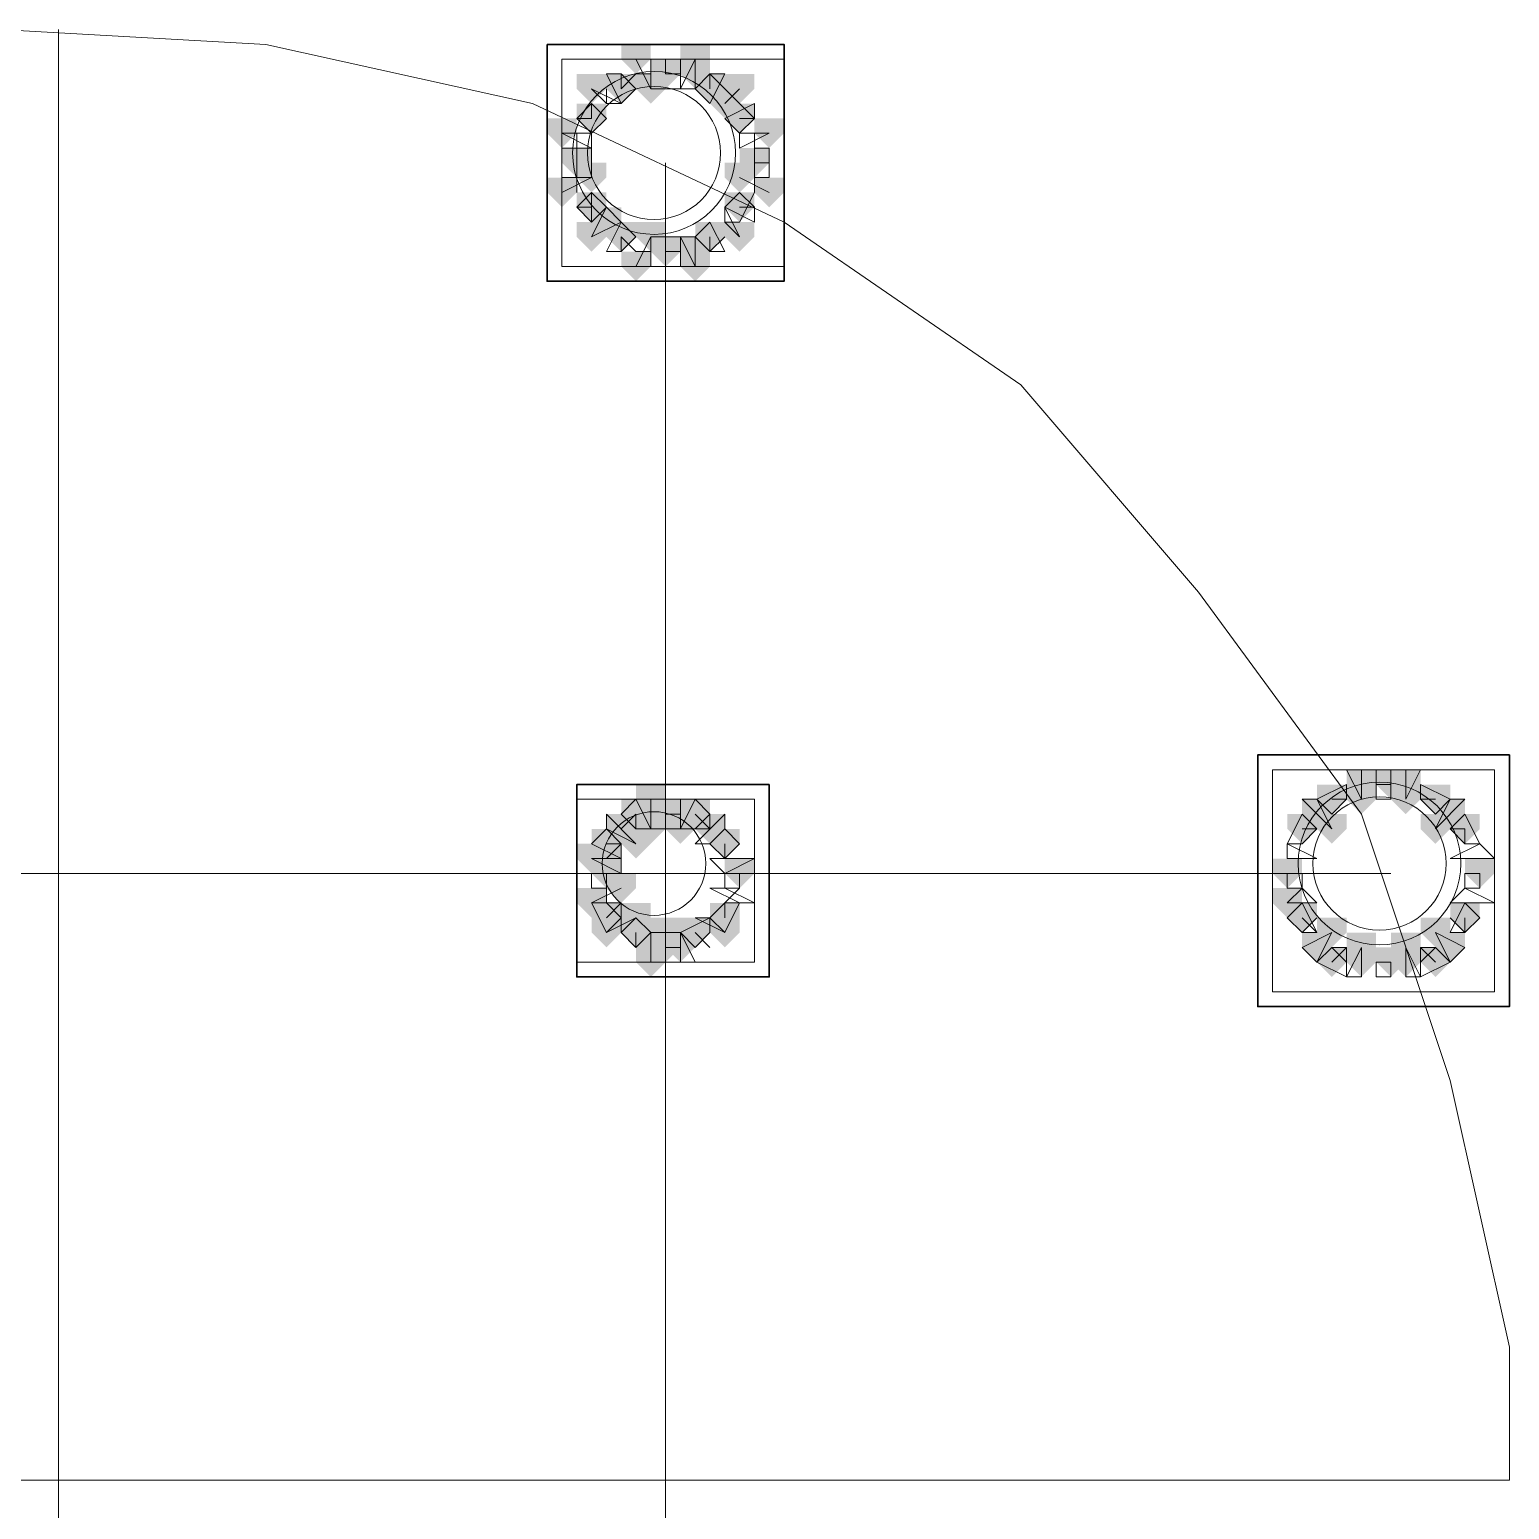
# Model space of a CAD drawing. Header units: millimetres. Extents: x 2315 to 4619, y 1334 to 1897.
# Drawn here: x 4199.89 to 4205.99, y 1554.59 to 1560.69 of the extents above; entities that cross this region are included whole.
import ezdxf

# ---------------------------------------------------------------- set-up
doc = ezdxf.new("R2010")
doc.units = ezdxf.units.MM
for name, color, linetype, true_color in [('PDF_10', 7, 'Continuous', 0x00b85c), ('PDF_AXIS', 7, 'Continuous', 0x00b85c), ('PDF_柱构件', 7, 'Continuous', 0x00b85c), ('PDF_转运站初步方案', 7, 'Continuous', 0x00b85c)]:
    doc.layers.add(name, color=color, linetype=linetype, true_color=true_color)
doc.layers.add('PDF_中心线层', color=1, linetype='Continuous')
doc.layers.add('PDF_粗实线层', color=7, linetype='Continuous')

msp = doc.modelspace()

# ---------------------------------------------------------------- hatches: boundary and pattern name
at = {"layer": 'PDF_10', "transparency": 33554559}
for points in [[(4202.5129, 1560.5703), (4202.4519, 1560.5703), (4202.4519, 1560.5093), (4202.5129, 1560.4482), (4202.574, 1560.5093), (4202.574, 1560.5703)], [(4202.5129, 1560.5703), (4202.4519, 1560.5703), (4202.4519, 1560.5093), (4202.5129, 1560.4482), (4202.574, 1560.5093), (4202.574, 1560.5703)], [(4202.3297, 1560.5093), (4202.2686, 1560.5093), (4202.2686, 1560.4482), (4202.3297, 1560.3871), (4202.3908, 1560.4482), (4202.3908, 1560.5093)], [(4202.3297, 1560.5093), (4202.2686, 1560.5093), (4202.2686, 1560.4482), (4202.3297, 1560.3871), (4202.3908, 1560.4482), (4202.3908, 1560.5093)], [(4202.6962, 1560.5093), (4202.6351, 1560.5093), (4202.6351, 1560.4482), (4202.6962, 1560.3871), (4202.7573, 1560.4482), (4202.7573, 1560.5093)], [(4202.6962, 1560.5093), (4202.6351, 1560.5093), (4202.6351, 1560.4482), (4202.6962, 1560.3871), (4202.7573, 1560.4482), (4202.7573, 1560.5093)], [(4202.2075, 1560.3871), (4202.1464, 1560.3871), (4202.1464, 1560.326), (4202.2075, 1560.2649), (4202.2686, 1560.326), (4202.2686, 1560.3871)], [(4202.2075, 1560.3871), (4202.1464, 1560.3871), (4202.1464, 1560.326), (4202.2075, 1560.2649), (4202.2686, 1560.326), (4202.2686, 1560.3871)], [(4202.8183, 1560.3871), (4202.7573, 1560.3871), (4202.7573, 1560.326), (4202.8183, 1560.2649), (4202.8794, 1560.326), (4202.8794, 1560.3871)], [(4202.8183, 1560.3871), (4202.7573, 1560.3871), (4202.7573, 1560.326), (4202.8183, 1560.2649), (4202.8794, 1560.326), (4202.8794, 1560.3871)], [(4202.1464, 1560.2039), (4202.0854, 1560.2039), (4202.0854, 1560.1428), (4202.1464, 1560.0817), (4202.2075, 1560.1428), (4202.2075, 1560.2039)], [(4202.1464, 1560.2039), (4202.0854, 1560.2039), (4202.0854, 1560.1428), (4202.1464, 1560.0817), (4202.2075, 1560.1428), (4202.2075, 1560.2039)], [(4202.1464, 1560.2039), (4202.0854, 1560.2039), (4202.0854, 1560.1428), (4202.1464, 1560.0817), (4202.2075, 1560.1428), (4202.2075, 1560.2039)], [(4202.8794, 1560.2039), (4202.8183, 1560.2039), (4202.8183, 1560.1428), (4202.8794, 1560.0817), (4202.9405, 1560.1428), (4202.9405, 1560.2039)], [(4202.8794, 1560.2039), (4202.8183, 1560.2039), (4202.8183, 1560.1428), (4202.8794, 1560.0817), (4202.9405, 1560.1428), (4202.9405, 1560.2039)], [(4202.2075, 1560.0206), (4202.1464, 1560.0206), (4202.1464, 1559.9595), (4202.2075, 1559.8985), (4202.2686, 1559.9595), (4202.2686, 1560.0206)], [(4202.2075, 1560.0206), (4202.1464, 1560.0206), (4202.1464, 1559.9595), (4202.2075, 1559.8985), (4202.2686, 1559.9595), (4202.2686, 1560.0206)], [(4202.8183, 1560.0206), (4202.7573, 1560.0206), (4202.7573, 1559.9595), (4202.8183, 1559.8985), (4202.8794, 1559.9595), (4202.8794, 1560.0206)], [(4202.8183, 1560.0206), (4202.7573, 1560.0206), (4202.7573, 1559.9595), (4202.8183, 1559.8985), (4202.8794, 1559.9595), (4202.8794, 1560.0206)], [(4202.3297, 1559.8985), (4202.2686, 1559.8985), (4202.2686, 1559.8374), (4202.3297, 1559.7763), (4202.3908, 1559.8374), (4202.3908, 1559.8985)], [(4202.3297, 1559.8985), (4202.2686, 1559.8985), (4202.2686, 1559.8374), (4202.3297, 1559.7763), (4202.3908, 1559.8374), (4202.3908, 1559.8985)], [(4202.6962, 1559.8985), (4202.6351, 1559.8985), (4202.6351, 1559.8374), (4202.6962, 1559.7763), (4202.7573, 1559.8374), (4202.7573, 1559.8985)], [(4202.6962, 1559.8985), (4202.6351, 1559.8985), (4202.6351, 1559.8374), (4202.6962, 1559.7763), (4202.7573, 1559.8374), (4202.7573, 1559.8985)], [(4202.5129, 1559.8374), (4202.4519, 1559.8374), (4202.4519, 1559.7763), (4202.5129, 1559.7152), (4202.574, 1559.7763), (4202.574, 1559.8374)], [(4202.5129, 1559.8374), (4202.4519, 1559.8374), (4202.4519, 1559.7763), (4202.5129, 1559.7152), (4202.574, 1559.7763), (4202.574, 1559.8374)], [(4205.5059, 1557.6385), (4205.4448, 1557.6385), (4205.4448, 1557.5774), (4205.5059, 1557.5163), (4205.567, 1557.5774), (4205.567, 1557.6385)], [(4205.5059, 1557.6385), (4205.4448, 1557.6385), (4205.4448, 1557.5774), (4205.5059, 1557.5163), (4205.567, 1557.5774), (4205.567, 1557.6385)], [(4205.2616, 1557.5774), (4205.2005, 1557.5774), (4205.2005, 1557.5163), (4205.2616, 1557.4552), (4205.3227, 1557.5163), (4205.3227, 1557.5774)], [(4205.2616, 1557.5774), (4205.2005, 1557.5774), (4205.2005, 1557.5163), (4205.2616, 1557.4552), (4205.3227, 1557.5163), (4205.3227, 1557.5774)], [(4205.6892, 1557.5774), (4205.6281, 1557.5774), (4205.6281, 1557.5163), (4205.6892, 1557.4552), (4205.7502, 1557.5163), (4205.7502, 1557.5774)], [(4205.6892, 1557.5774), (4205.6281, 1557.5774), (4205.6281, 1557.5163), (4205.6892, 1557.4552), (4205.7502, 1557.5163), (4205.7502, 1557.5774)], [(4202.3908, 1557.5163), (4202.3297, 1557.5163), (4202.3297, 1557.4552), (4202.3908, 1557.3941), (4202.4519, 1557.4552), (4202.4519, 1557.5163)], [(4202.3908, 1557.5163), (4202.3297, 1557.5163), (4202.3297, 1557.4552), (4202.3908, 1557.3941), (4202.4519, 1557.4552), (4202.4519, 1557.5163)], [(4202.5129, 1557.5163), (4202.4519, 1557.5163), (4202.4519, 1557.4552), (4202.5129, 1557.3941), (4202.574, 1557.4552), (4202.574, 1557.5163)], [(4202.5129, 1557.5163), (4202.4519, 1557.5163), (4202.4519, 1557.4552), (4202.5129, 1557.3941), (4202.574, 1557.4552), (4202.574, 1557.5163)], [(4202.6351, 1557.5163), (4202.574, 1557.5163), (4202.574, 1557.4552), (4202.6351, 1557.3941), (4202.6962, 1557.4552), (4202.6962, 1557.5163)], [(4202.6351, 1557.5163), (4202.574, 1557.5163), (4202.574, 1557.4552), (4202.6351, 1557.3941), (4202.6962, 1557.4552), (4202.6962, 1557.5163)], [(4205.1394, 1557.4552), (4205.0783, 1557.4552), (4205.0783, 1557.3941), (4205.1394, 1557.333), (4205.2005, 1557.3941), (4205.2005, 1557.4552)], [(4205.1394, 1557.4552), (4205.0783, 1557.4552), (4205.0783, 1557.3941), (4205.1394, 1557.333), (4205.2005, 1557.3941), (4205.2005, 1557.4552)], [(4205.8113, 1557.4552), (4205.7502, 1557.4552), (4205.7502, 1557.3941), (4205.8113, 1557.333), (4205.8724, 1557.3941), (4205.8724, 1557.4552)], [(4205.8113, 1557.4552), (4205.7502, 1557.4552), (4205.7502, 1557.3941), (4205.8113, 1557.333), (4205.8724, 1557.3941), (4205.8724, 1557.4552)], [(4202.2686, 1557.3941), (4202.2075, 1557.3941), (4202.2075, 1557.333), (4202.2686, 1557.272), (4202.3297, 1557.333), (4202.3297, 1557.3941)], [(4202.2686, 1557.3941), (4202.2075, 1557.3941), (4202.2075, 1557.333), (4202.2686, 1557.272), (4202.3297, 1557.333), (4202.3297, 1557.3941)], [(4202.7573, 1557.3941), (4202.6962, 1557.3941), (4202.6962, 1557.333), (4202.7573, 1557.272), (4202.8183, 1557.333), (4202.8183, 1557.3941)], [(4202.7573, 1557.3941), (4202.6962, 1557.3941), (4202.6962, 1557.333), (4202.7573, 1557.272), (4202.8183, 1557.333), (4202.8183, 1557.3941)], [(4202.7573, 1557.3941), (4202.6962, 1557.3941), (4202.6962, 1557.333), (4202.7573, 1557.272), (4202.8183, 1557.333), (4202.8183, 1557.3941)], [(4202.2686, 1557.272), (4202.2075, 1557.272), (4202.2075, 1557.2109), (4202.2686, 1557.1498), (4202.3297, 1557.2109), (4202.3297, 1557.272)], [(4202.2686, 1557.272), (4202.2075, 1557.272), (4202.2075, 1557.2109), (4202.2686, 1557.1498), (4202.3297, 1557.2109), (4202.3297, 1557.272)], [(4202.8183, 1557.272), (4202.7573, 1557.272), (4202.7573, 1557.2109), (4202.8183, 1557.1498), (4202.8794, 1557.2109), (4202.8794, 1557.272)], [(4202.8183, 1557.272), (4202.7573, 1557.272), (4202.7573, 1557.2109), (4202.8183, 1557.1498), (4202.8794, 1557.2109), (4202.8794, 1557.272)], [(4205.0783, 1557.272), (4205.0173, 1557.272), (4205.0173, 1557.2109), (4205.0783, 1557.1498), (4205.1394, 1557.2109), (4205.1394, 1557.272)], [(4205.0783, 1557.272), (4205.0173, 1557.272), (4205.0173, 1557.2109), (4205.0783, 1557.1498), (4205.1394, 1557.2109), (4205.1394, 1557.272)], [(4205.8724, 1557.272), (4205.8113, 1557.272), (4205.8113, 1557.2109), (4205.8724, 1557.1498), (4205.9335, 1557.2109), (4205.9335, 1557.272)], [(4205.8724, 1557.272), (4205.8113, 1557.272), (4205.8113, 1557.2109), (4205.8724, 1557.1498), (4205.9335, 1557.2109), (4205.9335, 1557.272)], [(4202.2686, 1557.0887), (4202.2075, 1557.0887), (4202.2075, 1557.0276), (4202.2686, 1556.9666), (4202.3297, 1557.0276), (4202.3297, 1557.0887)], [(4202.2686, 1557.0887), (4202.2075, 1557.0887), (4202.2075, 1557.0276), (4202.2686, 1556.9666), (4202.3297, 1557.0276), (4202.3297, 1557.0887)], [(4202.7573, 1557.0887), (4202.6962, 1557.0887), (4202.6962, 1557.0276), (4202.7573, 1556.9666), (4202.8183, 1557.0276), (4202.8183, 1557.0887)], [(4202.7573, 1557.0887), (4202.6962, 1557.0887), (4202.6962, 1557.0276), (4202.7573, 1556.9666), (4202.8183, 1557.0276), (4202.8183, 1557.0887)], [(4205.1394, 1557.0887), (4205.0783, 1557.0887), (4205.0783, 1557.0276), (4205.1394, 1556.9666), (4205.2005, 1557.0276), (4205.2005, 1557.0887)], [(4205.1394, 1557.0887), (4205.0783, 1557.0887), (4205.0783, 1557.0276), (4205.1394, 1556.9666), (4205.2005, 1557.0276), (4205.2005, 1557.0887)], [(4205.8113, 1557.0887), (4205.7502, 1557.0887), (4205.7502, 1557.0276), (4205.8113, 1556.9666), (4205.8724, 1557.0276), (4205.8724, 1557.0887)], [(4205.8113, 1557.0887), (4205.7502, 1557.0887), (4205.7502, 1557.0276), (4205.8113, 1556.9666), (4205.8724, 1557.0276), (4205.8724, 1557.0887)], [(4202.3908, 1557.0276), (4202.3297, 1557.0276), (4202.3297, 1556.9666), (4202.3908, 1556.9055), (4202.4519, 1556.9666), (4202.4519, 1557.0276)], [(4202.3908, 1557.0276), (4202.3297, 1557.0276), (4202.3297, 1556.9666), (4202.3908, 1556.9055), (4202.4519, 1556.9666), (4202.4519, 1557.0276)], [(4202.6351, 1557.0276), (4202.574, 1557.0276), (4202.574, 1556.9666), (4202.6351, 1556.9055), (4202.6962, 1556.9666), (4202.6962, 1557.0276)], [(4202.6351, 1557.0276), (4202.574, 1557.0276), (4202.574, 1556.9666), (4202.6351, 1556.9055), (4202.6962, 1556.9666), (4202.6962, 1557.0276)], [(4202.5129, 1556.9666), (4202.4519, 1556.9666), (4202.4519, 1556.9055), (4202.5129, 1556.8444), (4202.574, 1556.9055), (4202.574, 1556.9666)], [(4202.5129, 1556.9666), (4202.4519, 1556.9666), (4202.4519, 1556.9055), (4202.5129, 1556.8444), (4202.574, 1556.9055), (4202.574, 1556.9666)], [(4205.2616, 1556.9055), (4205.2005, 1556.9055), (4205.2005, 1556.8444), (4205.2616, 1556.7833), (4205.3227, 1556.8444), (4205.3227, 1556.9055)], [(4205.2616, 1556.9055), (4205.2005, 1556.9055), (4205.2005, 1556.8444), (4205.2616, 1556.7833), (4205.3227, 1556.8444), (4205.3227, 1556.9055)], [(4205.5059, 1556.9055), (4205.4448, 1556.9055), (4205.4448, 1556.8444), (4205.5059, 1556.7833), (4205.567, 1556.8444), (4205.567, 1556.9055)], [(4205.5059, 1556.9055), (4205.4448, 1556.9055), (4205.4448, 1556.8444), (4205.5059, 1556.7833), (4205.567, 1556.8444), (4205.567, 1556.9055)], [(4205.6892, 1556.9055), (4205.6281, 1556.9055), (4205.6281, 1556.8444), (4205.6892, 1556.7833), (4205.7502, 1556.8444), (4205.7502, 1556.9055)], [(4205.6892, 1556.9055), (4205.6281, 1556.9055), (4205.6281, 1556.8444), (4205.6892, 1556.7833), (4205.7502, 1556.8444), (4205.7502, 1556.9055)]]:
    msp.add_hatch(color=256, dxfattribs=at).paths.add_polyline_path(points)
at = {"layer": 'PDF_柱构件', "transparency": 33554559}
for points in [[(4202.3908, 1560.6314), (4202.3297, 1560.6314), (4202.3297, 1560.5703), (4202.3908, 1560.5093), (4202.4519, 1560.5703), (4202.4519, 1560.6314)], [(4202.6351, 1560.6314), (4202.574, 1560.6314), (4202.574, 1560.5703), (4202.6351, 1560.5093), (4202.6962, 1560.5703), (4202.6962, 1560.6314)], [(4202.6351, 1560.5703), (4202.574, 1560.5703), (4202.574, 1560.5093), (4202.6351, 1560.4482), (4202.6962, 1560.5093), (4202.6962, 1560.5703)], [(4202.2075, 1560.5093), (4202.1464, 1560.5093), (4202.1464, 1560.4482), (4202.2075, 1560.3871), (4202.2686, 1560.4482), (4202.2686, 1560.5093)], [(4202.4519, 1560.5093), (4202.3908, 1560.5093), (4202.3908, 1560.4482), (4202.4519, 1560.3871), (4202.5129, 1560.4482), (4202.5129, 1560.5093)], [(4202.8183, 1560.5093), (4202.7573, 1560.5093), (4202.7573, 1560.4482), (4202.8183, 1560.3871), (4202.8794, 1560.4482), (4202.8794, 1560.5093)], [(4202.7573, 1560.4482), (4202.6962, 1560.4482), (4202.6962, 1560.3871), (4202.7573, 1560.326), (4202.8183, 1560.3871), (4202.8183, 1560.4482)], [(4202.0854, 1560.326), (4202.0243, 1560.326), (4202.0243, 1560.2649), (4202.0854, 1560.2039), (4202.1464, 1560.2649), (4202.1464, 1560.326)], [(4202.9405, 1560.326), (4202.8794, 1560.326), (4202.8794, 1560.2649), (4202.9405, 1560.2039), (4203.0016, 1560.2649), (4203.0016, 1560.326)], [(4202.2075, 1560.1428), (4202.1464, 1560.1428), (4202.1464, 1560.0817), (4202.2075, 1560.0206), (4202.2686, 1560.0817), (4202.2686, 1560.1428)], [(4202.8183, 1560.1428), (4202.7573, 1560.1428), (4202.7573, 1560.0817), (4202.8183, 1560.0206), (4202.8794, 1560.0817), (4202.8794, 1560.1428)], [(4202.0854, 1560.0817), (4202.0243, 1560.0817), (4202.0243, 1560.0206), (4202.0854, 1559.9595), (4202.1464, 1560.0206), (4202.1464, 1560.0817)], [(4202.9405, 1560.0817), (4202.8794, 1560.0817), (4202.8794, 1560.0206), (4202.9405, 1559.9595), (4203.0016, 1560.0206), (4203.0016, 1560.0817)], [(4202.2686, 1559.9595), (4202.2075, 1559.9595), (4202.2075, 1559.8985), (4202.2686, 1559.8374), (4202.3297, 1559.8985), (4202.3297, 1559.9595)], [(4202.2075, 1559.8985), (4202.1464, 1559.8985), (4202.1464, 1559.8374), (4202.2075, 1559.7763), (4202.2686, 1559.8374), (4202.2686, 1559.8985)], [(4202.4519, 1559.8985), (4202.3908, 1559.8985), (4202.3908, 1559.8374), (4202.4519, 1559.7763), (4202.5129, 1559.8374), (4202.5129, 1559.8985)], [(4202.8183, 1559.8985), (4202.7573, 1559.8985), (4202.7573, 1559.8374), (4202.8183, 1559.7763), (4202.8794, 1559.8374), (4202.8794, 1559.8985)], [(4202.6351, 1559.8374), (4202.574, 1559.8374), (4202.574, 1559.7763), (4202.6351, 1559.7152), (4202.6962, 1559.7763), (4202.6962, 1559.8374)], [(4202.3908, 1559.7763), (4202.3297, 1559.7763), (4202.3297, 1559.7152), (4202.3908, 1559.6541), (4202.4519, 1559.7152), (4202.4519, 1559.7763)], [(4202.6351, 1559.7763), (4202.574, 1559.7763), (4202.574, 1559.7152), (4202.6351, 1559.6541), (4202.6962, 1559.7152), (4202.6962, 1559.7763)], [(4205.3837, 1557.6385), (4205.3227, 1557.6385), (4205.3227, 1557.5774), (4205.3837, 1557.5163), (4205.4448, 1557.5774), (4205.4448, 1557.6385)], [(4205.567, 1557.6385), (4205.5059, 1557.6385), (4205.5059, 1557.5774), (4205.567, 1557.5163), (4205.6281, 1557.5774), (4205.6281, 1557.6385)], [(4202.4519, 1557.5774), (4202.3908, 1557.5774), (4202.3908, 1557.5163), (4202.4519, 1557.4552), (4202.5129, 1557.5163), (4202.5129, 1557.5774)], [(4205.3837, 1557.5774), (4205.3227, 1557.5774), (4205.3227, 1557.5163), (4205.3837, 1557.4552), (4205.4448, 1557.5163), (4205.4448, 1557.5774)], [(4205.567, 1557.5774), (4205.5059, 1557.5774), (4205.5059, 1557.5163), (4205.567, 1557.4552), (4205.6281, 1557.5163), (4205.6281, 1557.5774)], [(4202.4519, 1557.5163), (4202.3908, 1557.5163), (4202.3908, 1557.4552), (4202.4519, 1557.3941), (4202.5129, 1557.4552), (4202.5129, 1557.5163)], [(4202.574, 1557.5163), (4202.5129, 1557.5163), (4202.5129, 1557.4552), (4202.574, 1557.3941), (4202.6351, 1557.4552), (4202.6351, 1557.5163)], [(4205.2005, 1557.5163), (4205.1394, 1557.5163), (4205.1394, 1557.4552), (4205.2005, 1557.3941), (4205.2616, 1557.4552), (4205.2616, 1557.5163)], [(4205.7502, 1557.5163), (4205.6892, 1557.5163), (4205.6892, 1557.4552), (4205.7502, 1557.3941), (4205.8113, 1557.4552), (4205.8113, 1557.5163)], [(4202.3297, 1557.4552), (4202.2686, 1557.4552), (4202.2686, 1557.3941), (4202.3297, 1557.333), (4202.3908, 1557.3941), (4202.3908, 1557.4552)], [(4202.4519, 1557.4552), (4202.3908, 1557.4552), (4202.3908, 1557.3941), (4202.4519, 1557.333), (4202.5129, 1557.3941), (4202.5129, 1557.4552)], [(4202.574, 1557.4552), (4202.5129, 1557.4552), (4202.5129, 1557.3941), (4202.574, 1557.333), (4202.6351, 1557.3941), (4202.6351, 1557.4552)], [(4202.6962, 1557.4552), (4202.6351, 1557.4552), (4202.6351, 1557.3941), (4202.6962, 1557.333), (4202.7573, 1557.3941), (4202.7573, 1557.4552)], [(4205.2616, 1557.4552), (4205.2005, 1557.4552), (4205.2005, 1557.3941), (4205.2616, 1557.333), (4205.3227, 1557.3941), (4205.3227, 1557.4552)], [(4205.6892, 1557.4552), (4205.6281, 1557.4552), (4205.6281, 1557.3941), (4205.6892, 1557.333), (4205.7502, 1557.3941), (4205.7502, 1557.4552)], [(4202.3908, 1557.3941), (4202.3297, 1557.3941), (4202.3297, 1557.333), (4202.3908, 1557.272), (4202.4519, 1557.333), (4202.4519, 1557.3941)], [(4202.2075, 1557.333), (4202.1464, 1557.333), (4202.1464, 1557.272), (4202.2075, 1557.2109), (4202.2686, 1557.272), (4202.2686, 1557.333)], [(4202.2686, 1557.333), (4202.2075, 1557.333), (4202.2075, 1557.272), (4202.2686, 1557.2109), (4202.3297, 1557.272), (4202.3297, 1557.333)], [(4202.3297, 1557.2109), (4202.2686, 1557.2109), (4202.2686, 1557.1498), (4202.3297, 1557.0887), (4202.3908, 1557.1498), (4202.3908, 1557.2109)], [(4202.2075, 1557.1498), (4202.1464, 1557.1498), (4202.1464, 1557.0887), (4202.2075, 1557.0276), (4202.2686, 1557.0887), (4202.2686, 1557.1498)], [(4205.0783, 1557.1498), (4205.0173, 1557.1498), (4205.0173, 1557.0887), (4205.0783, 1557.0276), (4205.1394, 1557.0887), (4205.1394, 1557.1498)], [(4202.3908, 1557.0887), (4202.3297, 1557.0887), (4202.3297, 1557.0276), (4202.3908, 1556.9666), (4202.4519, 1557.0276), (4202.4519, 1557.0887)], [(4202.2686, 1557.0276), (4202.2075, 1557.0276), (4202.2075, 1556.9666), (4202.2686, 1556.9055), (4202.3297, 1556.9666), (4202.3297, 1557.0276)], [(4202.4519, 1557.0276), (4202.3908, 1557.0276), (4202.3908, 1556.9666), (4202.4519, 1556.9055), (4202.5129, 1556.9666), (4202.5129, 1557.0276)], [(4202.574, 1557.0276), (4202.5129, 1557.0276), (4202.5129, 1556.9666), (4202.574, 1556.9055), (4202.6351, 1556.9666), (4202.6351, 1557.0276)], [(4202.7573, 1557.0276), (4202.6962, 1557.0276), (4202.6962, 1556.9666), (4202.7573, 1556.9055), (4202.8183, 1556.9666), (4202.8183, 1557.0276)], [(4205.2616, 1557.0276), (4205.2005, 1557.0276), (4205.2005, 1556.9666), (4205.2616, 1556.9055), (4205.3227, 1556.9666), (4205.3227, 1557.0276)], [(4205.6892, 1557.0276), (4205.6281, 1557.0276), (4205.6281, 1556.9666), (4205.6892, 1556.9055), (4205.7502, 1556.9666), (4205.7502, 1557.0276)], [(4202.4519, 1556.9666), (4202.3908, 1556.9666), (4202.3908, 1556.9055), (4202.4519, 1556.8444), (4202.5129, 1556.9055), (4202.5129, 1556.9666)], [(4202.574, 1556.9666), (4202.5129, 1556.9666), (4202.5129, 1556.9055), (4202.574, 1556.8444), (4202.6351, 1556.9055), (4202.6351, 1556.9666)], [(4205.2005, 1556.9666), (4205.1394, 1556.9666), (4205.1394, 1556.9055), (4205.2005, 1556.8444), (4205.2616, 1556.9055), (4205.2616, 1556.9666)], [(4205.3837, 1556.9666), (4205.3227, 1556.9666), (4205.3227, 1556.9055), (4205.3837, 1556.8444), (4205.4448, 1556.9055), (4205.4448, 1556.9666)], [(4205.567, 1556.9666), (4205.5059, 1556.9666), (4205.5059, 1556.9055), (4205.567, 1556.8444), (4205.6281, 1556.9055), (4205.6281, 1556.9666)], [(4205.7502, 1556.9666), (4205.6892, 1556.9666), (4205.6892, 1556.9055), (4205.7502, 1556.8444), (4205.8113, 1556.9055), (4205.8113, 1556.9666)], [(4202.4519, 1556.9055), (4202.3908, 1556.9055), (4202.3908, 1556.8444), (4202.4519, 1556.7833), (4202.5129, 1556.8444), (4202.5129, 1556.9055)], [(4205.3837, 1556.9055), (4205.3227, 1556.9055), (4205.3227, 1556.8444), (4205.3837, 1556.7833), (4205.4448, 1556.8444), (4205.4448, 1556.9055)], [(4205.567, 1556.9055), (4205.5059, 1556.9055), (4205.5059, 1556.8444), (4205.567, 1556.7833), (4205.6281, 1556.8444), (4205.6281, 1556.9055)]]:
    msp.add_hatch(color=256, dxfattribs=at).paths.add_polyline_path(points)
at = {"layer": 'PDF_转运站初步方案', "transparency": 33554559}
for points in [[(4202.5129, 1560.5703), (4202.4519, 1560.5703), (4202.4519, 1560.5093), (4202.5129, 1560.4482), (4202.574, 1560.5093), (4202.574, 1560.5703)], [(4202.5129, 1560.5703), (4202.4519, 1560.5703), (4202.4519, 1560.5093), (4202.5129, 1560.4482), (4202.574, 1560.5093), (4202.574, 1560.5703)], [(4202.3297, 1560.5093), (4202.2686, 1560.5093), (4202.2686, 1560.4482), (4202.3297, 1560.3871), (4202.3908, 1560.4482), (4202.3908, 1560.5093)], [(4202.3297, 1560.5093), (4202.2686, 1560.5093), (4202.2686, 1560.4482), (4202.3297, 1560.3871), (4202.3908, 1560.4482), (4202.3908, 1560.5093)], [(4202.6962, 1560.5093), (4202.6351, 1560.5093), (4202.6351, 1560.4482), (4202.6962, 1560.3871), (4202.7573, 1560.4482), (4202.7573, 1560.5093)], [(4202.6962, 1560.5093), (4202.6351, 1560.5093), (4202.6351, 1560.4482), (4202.6962, 1560.3871), (4202.7573, 1560.4482), (4202.7573, 1560.5093)], [(4202.2075, 1560.3871), (4202.1464, 1560.3871), (4202.1464, 1560.326), (4202.2075, 1560.2649), (4202.2686, 1560.326), (4202.2686, 1560.3871)], [(4202.2075, 1560.3871), (4202.1464, 1560.3871), (4202.1464, 1560.326), (4202.2075, 1560.2649), (4202.2686, 1560.326), (4202.2686, 1560.3871)], [(4202.8183, 1560.3871), (4202.7573, 1560.3871), (4202.7573, 1560.326), (4202.8183, 1560.2649), (4202.8794, 1560.326), (4202.8794, 1560.3871)], [(4202.8183, 1560.3871), (4202.7573, 1560.3871), (4202.7573, 1560.326), (4202.8183, 1560.2649), (4202.8794, 1560.326), (4202.8794, 1560.3871)], [(4202.1464, 1560.2039), (4202.0854, 1560.2039), (4202.0854, 1560.1428), (4202.1464, 1560.0817), (4202.2075, 1560.1428), (4202.2075, 1560.2039)], [(4202.1464, 1560.2039), (4202.0854, 1560.2039), (4202.0854, 1560.1428), (4202.1464, 1560.0817), (4202.2075, 1560.1428), (4202.2075, 1560.2039)], [(4202.8794, 1560.2039), (4202.8183, 1560.2039), (4202.8183, 1560.1428), (4202.8794, 1560.0817), (4202.9405, 1560.1428), (4202.9405, 1560.2039)], [(4202.8794, 1560.2039), (4202.8183, 1560.2039), (4202.8183, 1560.1428), (4202.8794, 1560.0817), (4202.9405, 1560.1428), (4202.9405, 1560.2039)], [(4202.2075, 1560.0206), (4202.1464, 1560.0206), (4202.1464, 1559.9595), (4202.2075, 1559.8985), (4202.2686, 1559.9595), (4202.2686, 1560.0206)], [(4202.2075, 1560.0206), (4202.1464, 1560.0206), (4202.1464, 1559.9595), (4202.2075, 1559.8985), (4202.2686, 1559.9595), (4202.2686, 1560.0206)], [(4202.8183, 1560.0206), (4202.7573, 1560.0206), (4202.7573, 1559.9595), (4202.8183, 1559.8985), (4202.8794, 1559.9595), (4202.8794, 1560.0206)], [(4202.8183, 1560.0206), (4202.7573, 1560.0206), (4202.7573, 1559.9595), (4202.8183, 1559.8985), (4202.8794, 1559.9595), (4202.8794, 1560.0206)], [(4202.3297, 1559.8985), (4202.2686, 1559.8985), (4202.2686, 1559.8374), (4202.3297, 1559.7763), (4202.3908, 1559.8374), (4202.3908, 1559.8985)], [(4202.3297, 1559.8985), (4202.2686, 1559.8985), (4202.2686, 1559.8374), (4202.3297, 1559.7763), (4202.3908, 1559.8374), (4202.3908, 1559.8985)], [(4202.6962, 1559.8985), (4202.6351, 1559.8985), (4202.6351, 1559.8374), (4202.6962, 1559.7763), (4202.7573, 1559.8374), (4202.7573, 1559.8985)], [(4202.6962, 1559.8985), (4202.6351, 1559.8985), (4202.6351, 1559.8374), (4202.6962, 1559.7763), (4202.7573, 1559.8374), (4202.7573, 1559.8985)], [(4202.5129, 1559.8374), (4202.4519, 1559.8374), (4202.4519, 1559.7763), (4202.5129, 1559.7152), (4202.574, 1559.7763), (4202.574, 1559.8374)], [(4202.5129, 1559.8374), (4202.4519, 1559.8374), (4202.4519, 1559.7763), (4202.5129, 1559.7152), (4202.574, 1559.7763), (4202.574, 1559.8374)], [(4205.5059, 1557.6385), (4205.4448, 1557.6385), (4205.4448, 1557.5774), (4205.5059, 1557.5163), (4205.567, 1557.5774), (4205.567, 1557.6385)], [(4205.5059, 1557.6385), (4205.4448, 1557.6385), (4205.4448, 1557.5774), (4205.5059, 1557.5163), (4205.567, 1557.5774), (4205.567, 1557.6385)], [(4205.2616, 1557.5774), (4205.2005, 1557.5774), (4205.2005, 1557.5163), (4205.2616, 1557.4552), (4205.3227, 1557.5163), (4205.3227, 1557.5774)], [(4205.2616, 1557.5774), (4205.2005, 1557.5774), (4205.2005, 1557.5163), (4205.2616, 1557.4552), (4205.3227, 1557.5163), (4205.3227, 1557.5774)], [(4205.6892, 1557.5774), (4205.6281, 1557.5774), (4205.6281, 1557.5163), (4205.6892, 1557.4552), (4205.7502, 1557.5163), (4205.7502, 1557.5774)], [(4205.6892, 1557.5774), (4205.6281, 1557.5774), (4205.6281, 1557.5163), (4205.6892, 1557.4552), (4205.7502, 1557.5163), (4205.7502, 1557.5774)], [(4202.3908, 1557.5163), (4202.3297, 1557.5163), (4202.3297, 1557.4552), (4202.3908, 1557.3941), (4202.4519, 1557.4552), (4202.4519, 1557.5163)], [(4202.3908, 1557.5163), (4202.3297, 1557.5163), (4202.3297, 1557.4552), (4202.3908, 1557.3941), (4202.4519, 1557.4552), (4202.4519, 1557.5163)], [(4202.5129, 1557.5163), (4202.4519, 1557.5163), (4202.4519, 1557.4552), (4202.5129, 1557.3941), (4202.574, 1557.4552), (4202.574, 1557.5163)], [(4202.5129, 1557.5163), (4202.4519, 1557.5163), (4202.4519, 1557.4552), (4202.5129, 1557.3941), (4202.574, 1557.4552), (4202.574, 1557.5163)], [(4202.6351, 1557.5163), (4202.574, 1557.5163), (4202.574, 1557.4552), (4202.6351, 1557.3941), (4202.6962, 1557.4552), (4202.6962, 1557.5163)], [(4202.6351, 1557.5163), (4202.574, 1557.5163), (4202.574, 1557.4552), (4202.6351, 1557.3941), (4202.6962, 1557.4552), (4202.6962, 1557.5163)], [(4205.1394, 1557.4552), (4205.0783, 1557.4552), (4205.0783, 1557.3941), (4205.1394, 1557.333), (4205.2005, 1557.3941), (4205.2005, 1557.4552)], [(4205.1394, 1557.4552), (4205.0783, 1557.4552), (4205.0783, 1557.3941), (4205.1394, 1557.333), (4205.2005, 1557.3941), (4205.2005, 1557.4552)], [(4205.8113, 1557.4552), (4205.7502, 1557.4552), (4205.7502, 1557.3941), (4205.8113, 1557.333), (4205.8724, 1557.3941), (4205.8724, 1557.4552)], [(4205.8113, 1557.4552), (4205.7502, 1557.4552), (4205.7502, 1557.3941), (4205.8113, 1557.333), (4205.8724, 1557.3941), (4205.8724, 1557.4552)], [(4202.2686, 1557.3941), (4202.2075, 1557.3941), (4202.2075, 1557.333), (4202.2686, 1557.272), (4202.3297, 1557.333), (4202.3297, 1557.3941)], [(4202.2686, 1557.3941), (4202.2075, 1557.3941), (4202.2075, 1557.333), (4202.2686, 1557.272), (4202.3297, 1557.333), (4202.3297, 1557.3941)], [(4202.7573, 1557.3941), (4202.6962, 1557.3941), (4202.6962, 1557.333), (4202.7573, 1557.272), (4202.8183, 1557.333), (4202.8183, 1557.3941)], [(4202.7573, 1557.3941), (4202.6962, 1557.3941), (4202.6962, 1557.333), (4202.7573, 1557.272), (4202.8183, 1557.333), (4202.8183, 1557.3941)], [(4202.2686, 1557.272), (4202.2075, 1557.272), (4202.2075, 1557.2109), (4202.2686, 1557.1498), (4202.3297, 1557.2109), (4202.3297, 1557.272)], [(4202.2686, 1557.272), (4202.2075, 1557.272), (4202.2075, 1557.2109), (4202.2686, 1557.1498), (4202.3297, 1557.2109), (4202.3297, 1557.272)], [(4202.8183, 1557.272), (4202.7573, 1557.272), (4202.7573, 1557.2109), (4202.8183, 1557.1498), (4202.8794, 1557.2109), (4202.8794, 1557.272)], [(4202.8183, 1557.272), (4202.7573, 1557.272), (4202.7573, 1557.2109), (4202.8183, 1557.1498), (4202.8794, 1557.2109), (4202.8794, 1557.272)], [(4205.0783, 1557.272), (4205.0173, 1557.272), (4205.0173, 1557.2109), (4205.0783, 1557.1498), (4205.1394, 1557.2109), (4205.1394, 1557.272)], [(4205.0783, 1557.272), (4205.0173, 1557.272), (4205.0173, 1557.2109), (4205.0783, 1557.1498), (4205.1394, 1557.2109), (4205.1394, 1557.272)], [(4205.8724, 1557.272), (4205.8113, 1557.272), (4205.8113, 1557.2109), (4205.8724, 1557.1498), (4205.9335, 1557.2109), (4205.9335, 1557.272)], [(4205.8724, 1557.272), (4205.8113, 1557.272), (4205.8113, 1557.2109), (4205.8724, 1557.1498), (4205.9335, 1557.2109), (4205.9335, 1557.272)], [(4202.2686, 1557.0887), (4202.2075, 1557.0887), (4202.2075, 1557.0276), (4202.2686, 1556.9666), (4202.3297, 1557.0276), (4202.3297, 1557.0887)], [(4202.2686, 1557.0887), (4202.2075, 1557.0887), (4202.2075, 1557.0276), (4202.2686, 1556.9666), (4202.3297, 1557.0276), (4202.3297, 1557.0887)], [(4202.7573, 1557.0887), (4202.6962, 1557.0887), (4202.6962, 1557.0276), (4202.7573, 1556.9666), (4202.8183, 1557.0276), (4202.8183, 1557.0887)], [(4202.7573, 1557.0887), (4202.6962, 1557.0887), (4202.6962, 1557.0276), (4202.7573, 1556.9666), (4202.8183, 1557.0276), (4202.8183, 1557.0887)], [(4205.1394, 1557.0887), (4205.0783, 1557.0887), (4205.0783, 1557.0276), (4205.1394, 1556.9666), (4205.2005, 1557.0276), (4205.2005, 1557.0887)], [(4205.1394, 1557.0887), (4205.0783, 1557.0887), (4205.0783, 1557.0276), (4205.1394, 1556.9666), (4205.2005, 1557.0276), (4205.2005, 1557.0887)], [(4205.8113, 1557.0887), (4205.7502, 1557.0887), (4205.7502, 1557.0276), (4205.8113, 1556.9666), (4205.8724, 1557.0276), (4205.8724, 1557.0887)], [(4205.8113, 1557.0887), (4205.7502, 1557.0887), (4205.7502, 1557.0276), (4205.8113, 1556.9666), (4205.8724, 1557.0276), (4205.8724, 1557.0887)], [(4202.3908, 1557.0276), (4202.3297, 1557.0276), (4202.3297, 1556.9666), (4202.3908, 1556.9055), (4202.4519, 1556.9666), (4202.4519, 1557.0276)], [(4202.3908, 1557.0276), (4202.3297, 1557.0276), (4202.3297, 1556.9666), (4202.3908, 1556.9055), (4202.4519, 1556.9666), (4202.4519, 1557.0276)], [(4202.6351, 1557.0276), (4202.574, 1557.0276), (4202.574, 1556.9666), (4202.6351, 1556.9055), (4202.6962, 1556.9666), (4202.6962, 1557.0276)], [(4202.6351, 1557.0276), (4202.574, 1557.0276), (4202.574, 1556.9666), (4202.6351, 1556.9055), (4202.6962, 1556.9666), (4202.6962, 1557.0276)], [(4202.5129, 1556.9666), (4202.4519, 1556.9666), (4202.4519, 1556.9055), (4202.5129, 1556.8444), (4202.574, 1556.9055), (4202.574, 1556.9666)], [(4202.5129, 1556.9666), (4202.4519, 1556.9666), (4202.4519, 1556.9055), (4202.5129, 1556.8444), (4202.574, 1556.9055), (4202.574, 1556.9666)], [(4205.2616, 1556.9055), (4205.2005, 1556.9055), (4205.2005, 1556.8444), (4205.2616, 1556.7833), (4205.3227, 1556.8444), (4205.3227, 1556.9055)], [(4205.2616, 1556.9055), (4205.2005, 1556.9055), (4205.2005, 1556.8444), (4205.2616, 1556.7833), (4205.3227, 1556.8444), (4205.3227, 1556.9055)], [(4205.5059, 1556.9055), (4205.4448, 1556.9055), (4205.4448, 1556.8444), (4205.5059, 1556.7833), (4205.567, 1556.8444), (4205.567, 1556.9055)], [(4205.5059, 1556.9055), (4205.4448, 1556.9055), (4205.4448, 1556.8444), (4205.5059, 1556.7833), (4205.567, 1556.8444), (4205.567, 1556.9055)], [(4205.6892, 1556.9055), (4205.6281, 1556.9055), (4205.6281, 1556.8444), (4205.6892, 1556.7833), (4205.7502, 1556.8444), (4205.7502, 1556.9055)], [(4205.6892, 1556.9055), (4205.6281, 1556.9055), (4205.6281, 1556.8444), (4205.6892, 1556.7833), (4205.7502, 1556.8444), (4205.7502, 1556.9055)]]:
    msp.add_hatch(color=256, dxfattribs=at).paths.add_polyline_path(points)

# ---------------------------------------------------------------- linework, layer by layer
at = {"layer": 'PDF_10', "lineweight": 18}
for points in [[(4202.5129, 1560.5703), (4202.5129, 1560.5093), (4202.574, 1560.5093)], [(4202.3297, 1560.5093), (4202.3297, 1560.4482), (4202.3908, 1560.5093)], [(4202.6962, 1560.4482), (4202.6962, 1560.5093), (4202.7573, 1560.4482)], [(4202.1464, 1560.326), (4202.2075, 1560.326), (4202.2075, 1560.3871)], [(4202.8183, 1560.3871), (4202.8794, 1560.326), (4202.8183, 1560.326)], [(4202.1464, 1560.0817), (4202.1464, 1560.2039)], [(4202.8794, 1560.2039), (4202.8794, 1560.0817)], [(4202.8794, 1560.1428), (4202.9405, 1560.1428)], [(4202.2075, 1559.8985), (4202.2075, 1560.0206)], [(4202.8794, 1560.0206), (4202.8183, 1559.8985)], [(4202.2075, 1559.9595), (4202.1464, 1559.9595)], [(4202.8183, 1559.9595), (4202.8794, 1559.9595)], [(4202.3908, 1559.7763), (4202.3297, 1559.8374), (4202.3297, 1559.7763)], [(4202.7573, 1559.8374), (4202.6962, 1559.7763), (4202.6962, 1559.8374)], [(4202.574, 1559.7763), (4202.5129, 1559.7763), (4202.5129, 1559.7152)], [(4205.5059, 1557.5163), (4205.5059, 1557.5774), (4205.4448, 1557.5774)], [(4202.574, 1557.4552), (4202.5129, 1557.4552), (4202.5129, 1557.5163)], [(4205.2616, 1557.5163), (4205.3227, 1557.5163), (4205.2616, 1557.5163)], [(4205.6892, 1557.5163), (4205.6281, 1557.5163), (4205.6892, 1557.5163)], [(4202.3908, 1557.3941), (4202.3908, 1557.4552), (4202.3297, 1557.3941)], [(4202.6962, 1557.3941), (4202.6351, 1557.4552)], [(4202.6351, 1557.3941), (4202.6962, 1557.4552)], [(4205.1394, 1557.3941), (4205.2005, 1557.3941), (4205.1394, 1557.333)], [(4205.8113, 1557.333), (4205.8113, 1557.3941), (4205.7502, 1557.3941)], [(4202.2686, 1557.333), (4202.3297, 1557.333), (4202.2686, 1557.272)], [(4202.7573, 1557.272), (4202.7573, 1557.333)], [(4202.2075, 1557.2109), (4202.2686, 1557.2109), (4202.2686, 1557.1498)], [(4202.8183, 1557.1498), (4202.8183, 1557.2109), (4202.7573, 1557.2109)], [(4205.1394, 1557.2109), (4205.0783, 1557.2109), (4205.0783, 1557.1498)], [(4205.8724, 1557.1498), (4205.8724, 1557.2109), (4205.8113, 1557.2109)], [(4202.2686, 1557.0887), (4202.3297, 1557.0276)], [(4202.3297, 1557.0887), (4202.2686, 1557.0276)], [(4202.7573, 1557.0276), (4202.7573, 1557.0887), (4202.7573, 1557.0276)], [(4205.1394, 1557.0276), (4205.2005, 1556.9666)], [(4205.2005, 1557.0276), (4205.1394, 1556.9666)], [(4205.7502, 1557.0276), (4205.8113, 1556.9666), (4205.8113, 1557.0276)], [(4202.3297, 1556.9666), (4202.3908, 1556.9055), (4202.3908, 1556.9666)], [(4202.5129, 1556.9666), (4202.5129, 1556.9055), (4202.574, 1556.9055)], [(4202.6351, 1556.9055), (4202.6962, 1556.9666)], [(4202.6351, 1556.9666), (4202.6962, 1556.9055)], [(4205.2616, 1556.9055), (4205.3227, 1556.8444)], [(4205.3227, 1556.9055), (4205.2616, 1556.8444)], [(4205.6281, 1556.8444), (4205.6892, 1556.9055)], [(4205.6281, 1556.9055), (4205.6892, 1556.8444)], [(4205.4448, 1556.8444), (4205.5059, 1556.8444), (4205.5059, 1556.7833)]]:
    msp.add_lwpolyline(points, dxfattribs=at)
at = {"layer": 'PDF_AXIS', "lineweight": 18}
for points in [[(4202.0854, 1560.5703), (4202.0854, 1559.7152), (4203.0016, 1559.7152), (4203.0016, 1560.5703)], [(4205.9335, 1557.6385), (4205.9335, 1556.7222), (4205.0173, 1556.7222), (4205.0173, 1557.6385)], [(4202.8794, 1557.5163), (4202.8794, 1556.8444), (4202.1464, 1556.8444), (4202.1464, 1557.5163)]]:
    msp.add_lwpolyline(points, close=True, dxfattribs=at)
at = {"layer": 'PDF_中心线层', "color": 112, "lineweight": 18, "true_color": 0x00b85c}
for points in [[(4205.9946, 1554.7066), (4205.9946, 1555.2563), (4205.7502, 1556.3557), (4205.3837, 1557.4552), (4204.7119, 1558.3714), (4203.9789, 1559.2266), (4203.0016, 1559.8985), (4201.9632, 1560.3871), (4200.8637, 1560.6314), (4199.7643, 1560.6925), (4198.6037, 1560.5093), (4197.5043, 1560.1428), (4197.0156, 1559.8374)], [(4202.5129, 1549.2093), (4202.5129, 1560.1428)], [(4205.5059, 1557.2109), (4194.5724, 1557.2109)], [(4194.0227, 1554.7066), (4205.9946, 1554.7066), (4194.0227, 1554.7066)]]:
    msp.add_lwpolyline(points, dxfattribs=at)
msp.add_lwpolyline([(4200.0086, 1560.6925), (4200.0086, 1548.6595)], close=True, dxfattribs=at)
at = {"layer": 'PDF_柱构件', "lineweight": 18}
for points in [[(4202.3908, 1560.5703), (4202.4519, 1560.4482)], [(4202.4519, 1560.4482), (4202.574, 1560.4482), (4202.574, 1560.5703), (4202.4519, 1560.5703)], [(4202.6351, 1560.5703), (4202.574, 1560.4482), (4202.6351, 1560.4482)], [(4202.3297, 1560.3871), (4202.3908, 1560.4482), (4202.3297, 1560.5093), (4202.2686, 1560.5093)], [(4202.6351, 1560.4482), (4202.6962, 1560.3871), (4202.7573, 1560.5093), (4202.6962, 1560.5093)], [(4202.2075, 1560.4482), (4202.2686, 1560.3871), (4202.3297, 1560.3871)], [(4202.8183, 1560.4482), (4202.7573, 1560.3871)], [(4202.2075, 1560.2649), (4202.2686, 1560.326), (4202.2075, 1560.3871), (4202.1464, 1560.326)], [(4202.7573, 1560.326), (4202.8183, 1560.2649), (4202.8794, 1560.326), (4202.8794, 1560.3871)], [(4202.0854, 1560.2649), (4202.2075, 1560.2039), (4202.2075, 1560.2649)], [(4202.9405, 1560.2649), (4202.8183, 1560.2649), (4202.8183, 1560.2039)], [(4202.2075, 1560.0817), (4202.2075, 1560.2039), (4202.0854, 1560.2039), (4202.0854, 1560.0817)], [(4202.8794, 1560.2039), (4202.8794, 1560.0817), (4202.9405, 1560.0817), (4202.9405, 1560.2039)], [(4202.0854, 1560.0206), (4202.2075, 1560.0817)], [(4202.9405, 1560.0206), (4202.8183, 1560.0817)], [(4202.2686, 1559.9595), (4202.2075, 1560.0206), (4202.1464, 1559.9595), (4202.2075, 1559.8985)], [(4202.8183, 1560.0206), (4202.7573, 1559.9595), (4202.8794, 1559.8985), (4202.8794, 1559.9595)], [(4202.2075, 1559.8374), (4202.3297, 1559.8985), (4202.2686, 1559.9595)], [(4202.8183, 1559.8374), (4202.7573, 1559.9595), (4202.7573, 1559.8985)], [(4202.3908, 1559.8374), (4202.3297, 1559.8985), (4202.2686, 1559.7763), (4202.3297, 1559.7763)], [(4202.6962, 1559.8985), (4202.6351, 1559.8374), (4202.6962, 1559.7763), (4202.7573, 1559.7763)], [(4202.3908, 1559.7152), (4202.4519, 1559.8374)], [(4202.574, 1559.8374), (4202.4519, 1559.8374), (4202.4519, 1559.7152), (4202.574, 1559.7152)], [(4202.6351, 1559.7152), (4202.6351, 1559.8374), (4202.574, 1559.8374)], [(4205.3837, 1557.6385), (4205.3837, 1557.5163), (4205.3227, 1557.6385)], [(4205.5059, 1557.5163), (4205.4448, 1557.5163), (4205.4448, 1557.6385), (4205.5059, 1557.6385)], [(4205.6281, 1557.6385), (4205.567, 1557.5163), (4205.567, 1557.6385)], [(4205.3227, 1557.5163), (4205.2616, 1557.4552), (4205.2005, 1557.5163), (4205.3227, 1557.5774)], [(4205.6892, 1557.4552), (4205.6281, 1557.5163), (4205.6281, 1557.5774), (4205.7502, 1557.5163)], [(4202.4519, 1557.3941), (4202.3908, 1557.3941), (4202.3297, 1557.4552), (4202.3908, 1557.5163)], [(4202.4519, 1557.5163), (4202.4519, 1557.3941)], [(4202.574, 1557.3941), (4202.4519, 1557.3941), (4202.4519, 1557.5163), (4202.574, 1557.5163)], [(4202.6351, 1557.5163), (4202.574, 1557.3941), (4202.574, 1557.5163)], [(4202.6962, 1557.3941), (4202.574, 1557.3941), (4202.6351, 1557.5163), (4202.6962, 1557.4552)], [(4205.2005, 1557.5163), (4205.2616, 1557.3941), (4205.1394, 1557.5163)], [(4205.8113, 1557.5163), (4205.6892, 1557.3941), (4205.7502, 1557.5163)], [(4202.2686, 1557.4552), (4202.3908, 1557.333), (4202.2686, 1557.3941)], [(4202.7573, 1557.3941), (4202.6962, 1557.333), (4202.6351, 1557.333), (4202.7573, 1557.4552)], [(4205.2005, 1557.3941), (4205.1394, 1557.333), (4205.0783, 1557.333), (4205.1394, 1557.4552)], [(4205.8113, 1557.333), (4205.7502, 1557.3941), (4205.8113, 1557.4552), (4205.8724, 1557.333)], [(4202.3297, 1557.333), (4202.3297, 1557.272), (4202.2075, 1557.333), (4202.2686, 1557.3941)], [(4202.7573, 1557.272), (4202.6962, 1557.333), (4202.7573, 1557.3941), (4202.8183, 1557.333)], [(4205.0783, 1557.333), (4205.2005, 1557.272), (4205.1394, 1557.272), (4205.0783, 1557.272)], [(4205.9335, 1557.272), (4205.8113, 1557.272), (4205.7502, 1557.272), (4205.8724, 1557.333)], [(4202.2075, 1557.272), (4202.3297, 1557.272), (4202.3297, 1557.2109)], [(4202.8794, 1557.272), (4202.7573, 1557.2109), (4202.6962, 1557.272), (4202.8183, 1557.272)], [(4202.2686, 1557.2109), (4202.2686, 1557.1498), (4202.2075, 1557.1498), (4202.2075, 1557.2109)], [(4202.7573, 1557.1498), (4202.7573, 1557.2109), (4202.8183, 1557.2109), (4202.8183, 1557.1498)], [(4205.1394, 1557.2109), (4205.1394, 1557.1498), (4205.0783, 1557.1498), (4205.0783, 1557.2109)], [(4205.8113, 1557.1498), (4205.8113, 1557.2109), (4205.8724, 1557.2109), (4205.8724, 1557.1498)], [(4202.2075, 1557.0887), (4202.3297, 1557.1498)], [(4202.8183, 1557.0887), (4202.6962, 1557.1498), (4202.7573, 1557.1498), (4202.8794, 1557.0887)], [(4205.0783, 1557.0887), (4205.1394, 1557.1498), (4205.2005, 1557.0887)], [(4202.3297, 1557.0887), (4202.3297, 1557.0276), (4202.2686, 1556.9666), (4202.2075, 1557.0887)], [(4202.6962, 1557.0276), (4202.7573, 1557.0887), (4202.8183, 1557.0887), (4202.7573, 1556.9666)], [(4205.1394, 1557.0887), (4205.2005, 1556.9666), (4205.1394, 1556.9666), (4205.0783, 1557.0276)], [(4205.7502, 1556.9666), (4205.8113, 1557.0887), (4205.8724, 1557.0276), (4205.8113, 1556.9666)], [(4202.2686, 1556.9666), (4202.3908, 1557.0276)], [(4202.3908, 1557.0276), (4202.4519, 1556.9666), (4202.3908, 1556.9055), (4202.3297, 1556.9666)], [(4202.574, 1556.9666), (4202.6962, 1557.0276), (4202.6962, 1556.9666), (4202.6351, 1556.9055)], [(4202.7573, 1556.9666), (4202.6351, 1557.0276), (4202.6962, 1557.0276)], [(4202.4519, 1556.8444), (4202.4519, 1556.9666)], [(4202.4519, 1556.9666), (4202.574, 1556.9666), (4202.574, 1556.8444), (4202.4519, 1556.8444)], [(4202.574, 1556.8444), (4202.574, 1556.9666), (4202.6351, 1556.8444)], [(4205.1394, 1556.9055), (4205.2616, 1556.9666), (4205.2005, 1556.8444)], [(4205.7502, 1556.8444), (4205.6892, 1556.9666), (4205.8113, 1556.9055)], [(4205.2616, 1556.9055), (4205.3227, 1556.9055), (4205.3227, 1556.7833), (4205.2005, 1556.8444)], [(4205.3227, 1556.7833), (4205.3837, 1556.9055), (4205.3837, 1556.7833)], [(4205.567, 1556.7833), (4205.567, 1556.9055), (4205.6281, 1556.7833)], [(4205.6281, 1556.9055), (4205.6892, 1556.9055), (4205.7502, 1556.8444), (4205.6281, 1556.7833)], [(4205.4448, 1556.8444), (4205.5059, 1556.8444), (4205.5059, 1556.7833), (4205.4448, 1556.7833)]]:
    msp.add_lwpolyline(points, close=True, dxfattribs=at)
for points in [[(4202.3908, 1560.5093), (4202.4519, 1560.5093)], [(4202.2686, 1560.3871), (4202.2686, 1560.4482)], [(4202.7573, 1560.4482), (4202.8183, 1560.3871)], [(4202.1464, 1560.2039), (4202.1464, 1560.2649)], [(4202.8794, 1560.2649), (4202.8794, 1560.2039)], [(4202.1464, 1560.0206), (4202.1464, 1560.0817)], [(4202.8794, 1560.0817), (4202.8794, 1560.0206)], [(4202.8183, 1559.8985), (4202.7573, 1559.8985)], [(4202.4519, 1559.7763), (4202.3908, 1559.7763)], [(4202.8183, 1557.272), (4202.7573, 1557.272)], [(4205.1394, 1557.272), (4205.0783, 1557.272)], [(4205.8724, 1557.272), (4205.8113, 1557.272)], [(4202.2686, 1557.1498), (4202.2686, 1557.0887)], [(4202.7573, 1557.0887), (4202.8183, 1557.1498)], [(4205.8724, 1557.0887), (4205.7502, 1557.0887), (4205.8113, 1557.1498), (4205.9335, 1557.0887), (4205.8724, 1557.0887), (4205.8113, 1557.0887)], [(4205.0783, 1557.0887), (4205.1394, 1557.0887)], [(4202.3297, 1557.0276), (4202.3297, 1556.9666)], [(4202.6962, 1556.9666), (4202.6962, 1557.0276)]]:
    msp.add_lwpolyline(points, dxfattribs=at)
at = {"layer": 'PDF_粗实线层', "color": 112, "lineweight": 35, "true_color": 0x00b85c}
for points in [[(4202.0243, 1560.6314), (4202.0243, 1559.6541), (4203.0016, 1559.6541), (4203.0016, 1560.6314)], [(4205.9946, 1557.6995), (4205.9946, 1556.6612), (4204.9562, 1556.6612), (4204.9562, 1557.6995)], [(4202.9405, 1557.5774), (4202.1464, 1557.5774), (4202.1464, 1556.7833), (4202.9405, 1556.7833)]]:
    msp.add_lwpolyline(points, close=True, dxfattribs=at)
at = {"layer": 'PDF_转运站初步方案', "lineweight": 18}
for centre, radius in [((4202.4653, 1560.1834), 0.3359), ((4202.4653, 1560.1834), 0.2749), ((4205.4584, 1557.2514), 0.3359), ((4205.4584, 1557.2514), 0.2749), ((4202.4653, 1557.2514), 0.2138), ((4202.4653, 1557.2514), 0.2138)]:
    msp.add_circle(centre, radius, dxfattribs=at)

doc.saveas('drawing.dxf')
